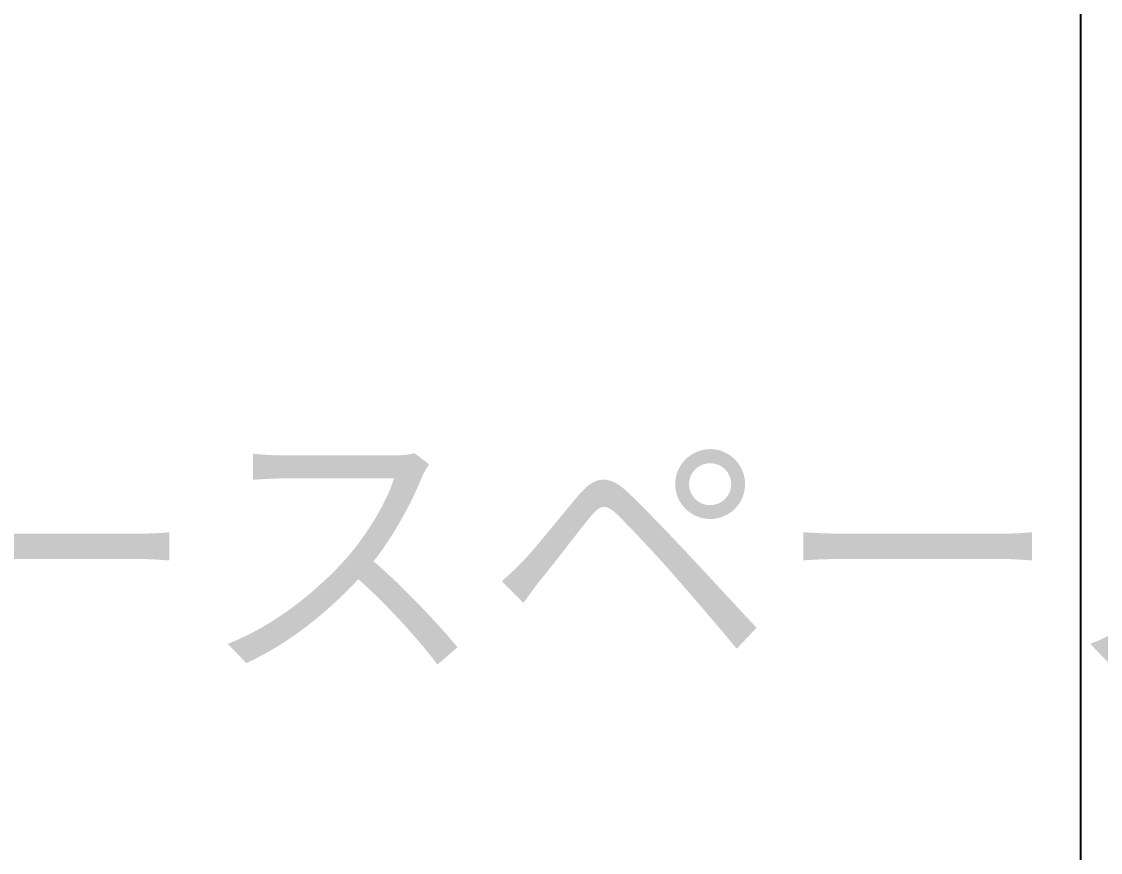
# Model space of a CAD drawing. Units: millimetres at full size, sheet at 1:50. Extents: x -9750 to 9750, y -6680 to 6675.
# Drawn here: x -1877 to -1314, y 1496 to 1929 of the extents above; entities that cross this region are included whole.
import ezdxf
from ezdxf.enums import TextEntityAlignment as Align

# ---------------------------------------------------------------- set-up
doc = ezdxf.new("R2010")
doc.units = ezdxf.units.MM
doc.header["$LTSCALE"] = 50
doc.layers.add('0-4_スペース', color=4, linetype='Continuous')
doc.layers.add('0-9_部品実装', color=7, linetype='Continuous')
doc.styles.add('ＭＳ ゴシック', font='')
doc.styles.get('ＭＳ ゴシック').set_extended_font_data('MS Gothic')

msp = doc.modelspace()

# ---------------------------------------------------------------- wipeouts: each hides what was drawn before it
msp.add_wipeout([(-3365.77, 3792.05), (-3365.77, -1764.95), (296.23, -1764.95), (296.23, -1764.95)])

# ---------------------------------------------------------------- next in the draw order: wipeouts: each hides what was drawn before it
msp.add_wipeout([(-3365.77, 3792.05), (296.23, -1764.95), (296.23, 3792.05), (296.23, 3792.05)])

# ---------------------------------------------------------------- next in the draw order: wipeouts: each hides what was drawn before it
msp.add_wipeout([(-2074.34, 2813.46), (-2074.34, 1013.46), (-1324.34, 1013.46), (-1324.34, 1013.46)])

# ---------------------------------------------------------------- next in the draw order: wipeouts: each hides what was drawn before it
msp.add_wipeout([(-2074.34, 2813.46), (-1324.34, 1013.46), (-1324.34, 2813.46), (-1324.34, 2813.46)])

# ---------------------------------------------------------------- next in the draw order: linework, layer by layer
at = {"layer": '0-9_部品実装', "color": 4}
msp.add_lwpolyline([(-2074.34, 2813.46), (-2074.34, 1013.46), (-1324.34, 1013.46), (-1324.34, 2813.46)], close=True, dxfattribs=at)

# ---------------------------------------------------------------- next in the draw order: texts
at = {"layer": '0-4_スペース', "style": 'ＭＳ ゴシック'}
msp.add_text('ベーカリースペース', height=110, dxfattribs=at).set_placement((-2534.77, 1564.56), align=Align.BOTTOM_LEFT)

doc.saveas('drawing.dxf')
